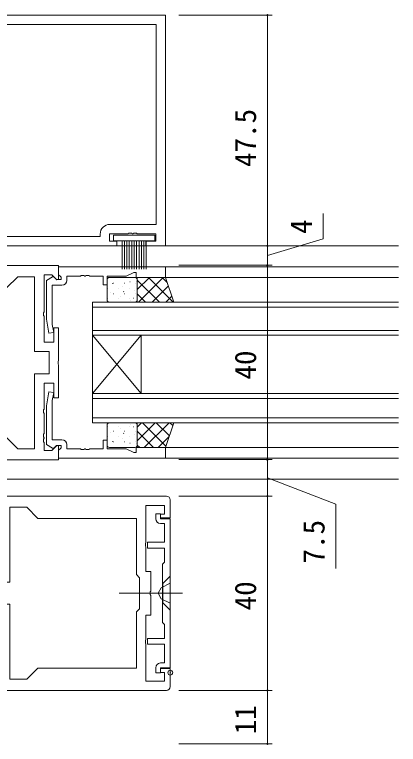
# Model space of a CAD drawing. Units: millimetres, scale not verified. Extents: x -567 to 567, y -403 to 403.
# Drawn here: x 260.2 to 339.3, y -241.7 to -91.5 of the extents above; entities that cross this region are included whole.
import ezdxf
from ezdxf.enums import TextEntityAlignment as Align

# ---------------------------------------------------------------- set-up
doc = ezdxf.new("R2010")
doc.units = ezdxf.units.MM
doc.header["$LTSCALE"] = 2
doc.header["$PDMODE"] = 32
doc.header["$PDSIZE"] = 1
doc.linetypes.add('CHAIN2', pattern=[12, 9, -1, 1, -1])
doc.linetypes.add('DASHED3', pattern=[4, 3, -1])
for name, color, linetype, lineweight in [('0-1_USER1', 6, 'Continuous', 9), ('0-2_YKK_ZWAK', 2, 'Continuous', 9), ('0-3_YKK_11', 4, 'Continuous', 9), ('0-5_YKK_13', 7, 'Continuous', 9)]:
    doc.layers.add(name, color=color, linetype=linetype, lineweight=lineweight)
doc.styles.add('ＭＳ ゴシック', font='')
doc.styles.get('ＭＳ ゴシック').set_extended_font_data('MS Gothic')

msp = doc.modelspace()

# ---------------------------------------------------------------- linework, layer by layer
at = {"layer": '0-1_USER1'}
for p, q in [((294.073, -91.629), (313.273, -91.629)), ((312.273, -91.629), (312.273, -139.129)), ((294.073, -139.129), (313.273, -139.129)), ((294.073, -139.129), (313.273, -139.129)), ((312.273, -139.129), (312.273, -143.13)), ((294.073, -143.129), (313.273, -143.129)), ((294.073, -143.13), (313.273, -143.13)), ((312.273, -143.129), (312.273, -183.129)), ((294.073, -183.129), (313.273, -183.129)), ((294.073, -183.129), (313.273, -183.129)), ((312.273, -183.129), (312.273, -190.63)), ((294.073, -190.629), (313.273, -190.629)), ((294.073, -190.63), (313.273, -190.63)), ((312.273, -190.629), (312.273, -230.629)), ((294.073, -230.629), (313.273, -230.629)), ((294.073, -230.629), (313.273, -230.629)), ((312.273, -230.629), (312.273, -241.629)), ((294.073, -241.629), (313.273, -241.629))]:
    msp.add_line(p, q, dxfattribs=at)
for points in [[(312.273, -141.129), (323.773, -137.679), (323.773, -132.479)], [(312.273, -186.88), (326.379, -192.309), (326.379, -205.509)]]:
    msp.add_lwpolyline(points, dxfattribs=at)
for centre, start, end in [((312.273, -91.629), 90, 270), ((312.273, -91.629), 270, 90), ((312.273, -139.129), 90, 270), ((312.273, -139.129), 90, 270), ((312.273, -139.129), 270, 90), ((312.273, -139.129), 270, 90), ((312.273, -143.129), 90, 270), ((312.273, -143.13), 90, 270), ((312.273, -143.129), 270, 90), ((312.273, -143.13), 270, 90), ((312.273, -183.129), 90, 270), ((312.273, -183.129), 90, 270), ((312.273, -183.129), 270, 90), ((312.273, -183.129), 270, 90), ((312.273, -190.629), 90, 270), ((312.273, -190.63), 90, 270), ((312.273, -190.629), 270, 90), ((312.273, -190.63), 270, 90), ((312.273, -230.629), 90, 270), ((312.273, -230.629), 90, 270), ((312.273, -230.629), 270, 90), ((312.273, -230.629), 270, 90), ((312.273, -241.629), 90, 270), ((312.273, -241.629), 270, 90)]:
    msp.add_arc(centre, 0.106, start, end, dxfattribs=at)
at = {"layer": '0-2_YKK_ZWAK'}
for p, q in [((222.204, -139.129), (339.274, -139.129)), ((269.274, -143.429), (339.274, -143.429)), ((291.274, -145.629), (339.274, -145.629)), ((276.274, -157.529), (276.274, -150.729)), ((276.274, -150.729), (339.274, -150.729)), ((276.274, -151.729), (339.274, -151.729)), ((276.274, -156.529), (339.274, -156.529)), ((276.274, -157.529), (276.274, -169.529)), ((276.274, -157.529), (286.274, -169.529)), ((276.274, -169.529), (286.274, -157.529)), ((276.274, -157.529), (339.274, -157.529)), ((286.274, -157.529), (286.274, -169.529)), ((276.274, -175.529), (276.274, -169.529)), ((276.274, -169.529), (339.274, -169.529)), ((276.274, -170.529), (339.274, -170.529)), ((276.274, -174.529), (339.274, -174.529)), ((276.274, -175.529), (339.274, -175.529)), ((291.274, -180.629), (339.274, -180.629)), ((269.274, -182.829), (339.274, -182.829)), ((270.273, -182.83), (306.282, -182.83)), ((339.274, -187.129), (172.774, -187.129))]:
    msp.add_line(p, q, dxfattribs=at)
at = {"layer": '0-3_YKK_11'}
for p, q in [((282.34, -138.1), (282.34, -143.9)), ((282.84, -138.1), (282.84, -143.9)), ((283.34, -138.1), (283.34, -143.9)), ((283.84, -138.1), (283.84, -143.9)), ((284.34, -138.1), (284.34, -143.9)), ((284.84, -138.1), (284.84, -143.9)), ((285.34, -138.1), (285.34, -143.9)), ((285.84, -138.1), (285.84, -143.9)), ((286.34, -138.1), (286.34, -143.9)), ((286.84, -138.1), (286.84, -143.9)), ((287.34, -138.1), (287.34, -143.9)), ((284.989, -145.629), (279.774, -145.629)), ((285.489, -148.128), (287.988, -145.629)), ((285.717, -150.729), (290.817, -145.629)), ((292.864, -150.729), (287.764, -145.629)), ((291.625, -146.662), (290.592, -145.629)), ((279.274, -146.129), (279.274, -150.229)), ((280.418, -146.84), (280.41, -146.838)), ((280.634, -146.777), (280.596, -146.777)), ((282.914, -146.777), (282.876, -146.777)), ((283.242, -145.71), (283.235, -145.708)), ((284.045, -146.538), (283.982, -146.496)), ((285.194, -146.777), (285.156, -146.777)), ((285.299, -146.439), (285.292, -146.436)), ((285.489, -150.229), (285.489, -146.129)), ((290.036, -150.729), (285.489, -146.183)), ((279.423, -147.808), (279.385, -147.808)), ((281.703, -147.808), (281.665, -147.808)), ((282.51, -147.582), (282.503, -147.579)), ((282.691, -148.58), (282.628, -148.539)), ((283.983, -147.808), (283.945, -147.808)), ((284.85, -148.41), (284.843, -148.408)), ((288.545, -150.729), (291.876, -147.399)), ((279.423, -150.05), (279.385, -150.05)), ((279.968, -148.812), (279.961, -148.81)), ((280.634, -149.019), (280.596, -149.019)), ((281.703, -150.05), (281.665, -150.05)), ((282.026, -149.541), (282.019, -149.538)), ((282.914, -149.019), (282.876, -149.019)), ((283.983, -150.05), (283.945, -150.05)), ((284.708, -149.915), (284.645, -149.874)), ((285.194, -149.019), (285.156, -149.019)), ((287.207, -150.729), (285.489, -149.011)), ((291.374, -150.729), (292.593, -149.51)), ((279.774, -150.729), (284.989, -150.729)), ((284.118, -150.282), (284.111, -150.279)), ((279.774, -175.529), (284.989, -175.529)), ((285.489, -176.413), (286.373, -175.529)), ((285.489, -179.241), (289.201, -175.529)), ((291.37, -180.348), (286.551, -175.529)), ((286.929, -180.629), (292.029, -175.529)), ((292.087, -178.237), (289.38, -175.529)), ((292.805, -176.126), (292.208, -175.529)), ((279.274, -180.129), (279.274, -176.029)), ((279.423, -176.208), (279.385, -176.208)), ((280.634, -177.239), (280.596, -177.239)), ((281.703, -176.208), (281.665, -176.208)), ((282.026, -176.718), (282.019, -176.72)), ((282.914, -177.239), (282.876, -177.239)), ((283.983, -176.208), (283.945, -176.208)), ((284.118, -175.977), (284.111, -175.979)), ((284.708, -176.343), (284.645, -176.385)), ((285.194, -177.239), (285.156, -177.239)), ((285.489, -176.029), (285.489, -180.129)), ((279.423, -178.45), (279.385, -178.45)), ((279.968, -177.446), (279.961, -177.449)), ((281.703, -178.45), (281.665, -178.45)), ((282.51, -178.677), (282.503, -178.679)), ((282.691, -177.678), (282.628, -177.72)), ((283.983, -178.45), (283.945, -178.45)), ((284.85, -177.848), (284.843, -177.851)), ((288.823, -180.629), (285.489, -177.295)), ((289.758, -180.629), (292.055, -178.332)), ((280.418, -179.418), (280.41, -179.42)), ((280.634, -179.482), (280.596, -179.482)), ((282.914, -179.482), (282.876, -179.482)), ((284.045, -179.721), (283.982, -179.762)), ((285.194, -179.482), (285.156, -179.482)), ((285.299, -179.82), (285.292, -179.822)), ((285.994, -180.629), (285.489, -180.124)), ((284.989, -180.629), (279.774, -180.629)), ((283.242, -180.548), (283.235, -180.551)), ((292.274, -214.129), (290.774, -212.629))]:
    msp.add_line(p, q, dxfattribs=at)
at = {"layer": '0-3_YKK_11', "linetype": 'CHAIN2'}
msp.add_line((294.774, -210.629), (281.774, -210.629), dxfattribs=at)
at = {"layer": '0-3_YKK_11'}
for points in [[(289.09, -136.9), (280.59, -136.9), (280.59, -138.1), (289.09, -138.1)], [(291.274, -145.629), (285.489, -145.629), (285.489, -150.729), (293.008, -150.729)], [(291.274, -180.629), (285.489, -180.629), (285.489, -175.529), (293.008, -175.529)]]:
    msp.add_lwpolyline(points, close=True, dxfattribs=at)
msp.add_lwpolyline([(292.274, -214.129), (292.274, -207.129), (290.774, -208.629), (290.774, -212.629)], dxfattribs=at)
at = {"layer": '0-3_YKK_11', "linetype": 'DASHED3'}
for points in [[(292.274, -208.579), (290.418, -209.484), (289.81, -210.629)], [(292.274, -212.679), (290.418, -211.774), (289.81, -210.629)]]:
    msp.add_lwpolyline(points, dxfattribs=at)
at = {"layer": '0-3_YKK_11'}
for centre, start, end in [((279.774, -146.129), 90, 180), ((284.989, -146.129), 0, 90), ((279.774, -150.229), 180, 270), ((284.989, -150.229), 270, 0), ((279.774, -176.029), 90, 180), ((284.989, -176.029), 0, 90), ((279.774, -180.129), 180, 270), ((284.989, -180.129), 270, 0)]:
    msp.add_arc(centre, 0.5, start, end, dxfattribs=at)
at = {"layer": '0-5_YKK_13'}
for p, q in [((269.274, -143.169), (232.074, -143.169)), ((254.273, -190.629), (291.473, -190.629)), ((265.003, -226.029), (285.343, -226.029))]:
    msp.add_line(p, q, dxfattribs=at)
for points in [[(291.274, -91.629), (231.274, -91.629)], [(242.474, -133.459), (242.474, -139.129), (281.274, -139.129), (281.274, -138.129), (279.774, -138.129), (279.774, -136.629), (283.566, -136.629), (283.749, -136.509), (284.299, -136.509), (284.482, -136.629), (284.566, -136.629), (284.749, -136.509), (285.299, -136.509), (285.482, -136.629), (289.274, -136.629), (289.274, -138.129), (287.274, -138.129), (287.274, -139.129), (291.274, -139.129), (291.274, -91.629)], [(289.344, -134.699), (289.344, -93.559), (256.204, -93.559), (256.204, -127.359)], [(279.844, -134.699), (289.344, -134.699), (289.344, -93.559)], [(254.204, -129.359), (245.274, -129.359), (244.404, -130.602), (244.404, -137.199), (277.844, -137.199), (277.844, -136.699)], [(232.074, -183.169), (269.274, -183.169), (269.274, -180.369), (268.903, -180.215), (267.88, -181.239), (266.274, -181.239), (266.274, -179.627), (266.154, -179.444), (266.154, -178.894), (266.274, -178.711), (266.274, -178.627), (266.154, -178.444), (266.154, -177.894), (266.274, -177.711), (266.274, -173.627), (266.154, -173.444), (266.154, -172.894), (266.274, -172.711), (266.274, -167.369), (268.274, -167.369), (268.274, -170.369), (269.274, -170.369), (269.274, -163.627), (269.154, -163.444), (269.154, -162.894), (269.274, -162.711), (269.274, -155.969), (268.274, -155.969), (268.274, -158.969), (266.274, -158.969), (266.274, -153.627), (266.154, -153.444), (266.154, -152.894), (266.274, -152.711), (266.274, -145.099), (267.88, -145.099), (268.903, -146.123), (269.274, -145.97), (269.274, -143.169)], [(291.274, -143.429), (269.274, -143.429), (269.274, -145.059), (269.574, -145.359), (269.774, -145.559), (269.774, -146.029), (268.824, -146.029), (268.324, -145.529), (267.986, -145.529), (266.774, -146.229), (266.774, -154.237), (267.282, -157.116), (268.266, -156.942), (267.974, -155.284), (267.974, -147.229), (269.974, -147.229)], [(270.974, -146.229), (270.974, -145.359), (273.766, -145.359), (273.949, -145.239), (274.499, -145.239), (274.682, -145.359), (274.766, -145.359), (274.949, -145.239), (275.499, -145.239), (275.682, -145.359), (278.474, -145.359), (278.474, -147.129), (279.274, -147.129), (279.274, -145.359), (283.208, -145.359), (284.774, -144.629), (285.274, -144.629), (285.274, -145.629), (291.274, -145.629), (291.274, -143.429)], [(291.274, -182.829), (269.274, -182.829), (269.274, -181.199), (269.574, -180.899), (269.774, -180.699), (269.774, -180.229), (268.824, -180.229), (268.324, -180.729), (267.986, -180.729), (266.774, -180.029), (266.774, -172.021), (267.282, -169.142), (268.266, -169.316), (267.974, -170.974), (267.974, -179.029), (269.974, -179.029)], [(270.974, -180.029), (270.974, -180.899), (273.766, -180.899), (273.949, -181.019), (274.499, -181.019), (274.682, -180.899), (274.766, -180.899), (274.949, -181.019), (275.499, -181.019), (275.682, -180.899), (278.474, -180.899), (278.474, -179.129), (279.274, -179.129), (279.274, -180.899), (283.208, -180.899), (284.774, -181.629), (285.274, -181.629), (285.274, -180.629), (291.274, -180.629), (291.274, -182.829)], [(292.273, -191.429), (292.273, -195.129), (290.273, -195.129), (290.273, -194.329), (291.073, -194.329), (291.073, -192.559), (287.273, -192.559), (287.273, -200.171), (287.153, -200.354), (287.153, -200.904), (287.273, -201.087), (287.273, -206.129), (288.273, -206.129), (288.273, -210.171), (288.153, -210.354), (288.153, -210.904), (288.273, -211.087), (288.273, -215.129), (287.273, -215.129), (287.273, -220.171), (287.153, -220.354), (287.153, -220.904), (287.273, -221.087), (287.273, -228.699), (291.073, -228.699), (291.073, -226.929), (290.273, -226.929), (290.273, -226.129), (292.273, -226.129), (292.273, -229.829)], [(292.273, -225.979), (292.273, -195.279), (290.273, -195.279), (290.273, -194.279), (289.273, -194.279), (289.273, -195.279)], [(290.273, -196.279), (291.073, -196.279), (291.073, -200.129), (287.573, -200.129), (287.573, -201.329), (291.073, -201.329), (291.073, -204.229), (290.673, -204.629), (290.673, -216.629), (291.073, -217.029), (291.073, -219.929), (287.573, -219.929), (287.573, -221.129), (291.073, -221.129), (291.073, -224.979), (290.273, -224.979)], [(289.273, -225.979), (289.273, -226.979), (290.273, -226.979), (290.273, -225.979), (292.273, -225.979)], [(291.473, -230.629), (254.273, -230.629)]]:
    msp.add_lwpolyline(points, dxfattribs=at)
for points in [[(258.544, -178.569), (238.204, -178.569), (238.204, -166.999), (237.574, -166.369), (237.574, -159.969), (238.204, -159.339), (238.204, -147.769), (258.544, -147.769), (260.844, -145.469), (264.344, -145.469), (264.344, -160.899), (267.344, -160.899), (267.344, -165.439), (264.344, -165.439), (264.344, -180.869), (260.844, -180.869)], [(265.003, -226.029), (285.343, -226.029), (285.343, -214.459), (285.973, -213.829), (285.973, -207.429), (285.343, -206.799), (285.343, -195.229), (265.003, -195.229), (262.703, -192.929), (259.203, -192.929), (259.203, -208.359), (256.203, -208.359), (256.203, -212.899), (259.203, -212.899), (259.203, -228.329), (262.703, -228.329)]]:
    msp.add_lwpolyline(points, close=True, dxfattribs=at)
for centre, radius, start, end in [((279.844, -136.699), 2, 90.00001, 179.99999), ((269.974, -146.229), 1, 270.00001, 359.99999), ((269.974, -180.029), 1, 0.00001, 89.99999), ((291.473, -191.429), 0.8, 0.00001, 89.99999), ((290.273, -195.279), 1, 180.00001, 269.99999), ((290.273, -225.979), 1, 90.00001, 179.99999), ((291.473, -229.829), 0.8, 270.00001, 359.99999)]:
    msp.add_arc(centre, radius, start, end, dxfattribs=at)
msp.add_point((292.273, -226.979), dxfattribs=at)

# ---------------------------------------------------------------- texts
at = {"layer": '0-1_USER1', "style": 'ＭＳ ゴシック'}
for s, p in [('47.5', (311.273, -122.899)), ('4', (322.773, -136.679)), ('40', (311.273, -166.649)), ('7.5', (325.379, -204.509)), ('40', (311.273, -214.149)), ('11', (311.273, -239.649))]:
    msp.add_text(s, height=4.399, rotation=90, dxfattribs=at).set_placement(p, align=Align.BOTTOM_LEFT)

doc.saveas('drawing.dxf')
